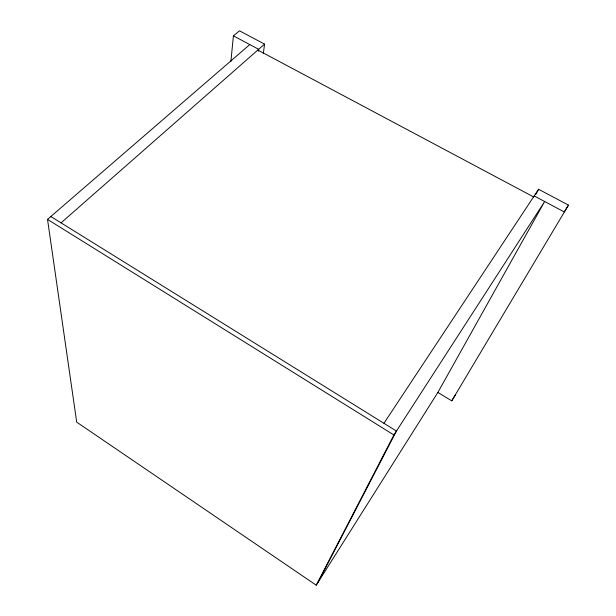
<?xml version="1.0" encoding="UTF-8"?>
<svg xmlns="http://www.w3.org/2000/svg" width="616" height="616" viewBox="0 0 616 616"><rect width="100%" height="100%" fill="white"/><g stroke="black" fill="none" stroke-linecap="round" stroke-linejoin="round"><path stroke-width="0.92" d="M230.877 61.608L233.41 35.859L239.439 30.8L264.58 44.121L263.286 53.654M258.427 51.205L258.674 49.303L233.41 35.859M316.231 585.2L393.909 434.981L544.652 201.517L437.853 392.461L316.231 585.2L76.692 422.129L47.524 219.388L249.788 44.575M318.141 582.166L396.435 431.061L50.851 216.516M535.843 194.356L538.592 189.281L568.476 205.113L451.744 400.831L437.799 392.423M451.744 400.831L455.424 394.825M568.476 205.113L564.256 211.95L534.188 195.942M383.93 423.3L538.592 189.281M61.069 222.853L264.58 44.121M257.827 50.05L533.556 196.904M47.524 219.388L393.909 434.981"/></g></svg>
